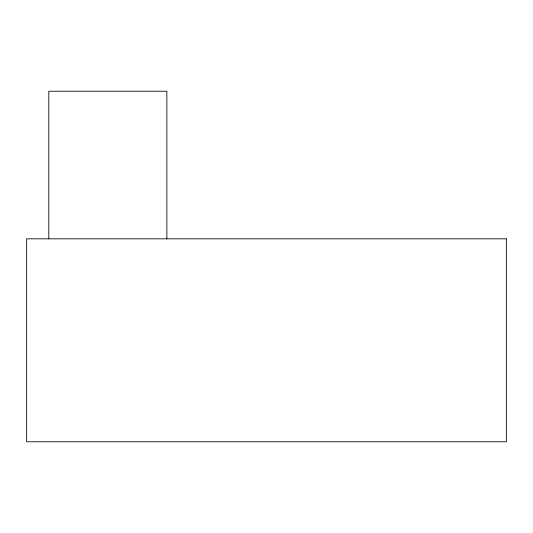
<?xml version="1.0" encoding="UTF-8"?>
<svg xmlns="http://www.w3.org/2000/svg" width="533" height="533" viewBox="0 0 533 533"><rect width="100%" height="100%" fill="white"/><g stroke="black" fill="none" stroke-linecap="round" stroke-linejoin="round"><path stroke-width="0.8" d="M166.869 238.824L166.869 91.223L48.789 91.223L48.789 238.824M506.35 238.824L26.65 238.824L26.65 441.777L506.35 441.777L506.35 238.824"/></g></svg>
